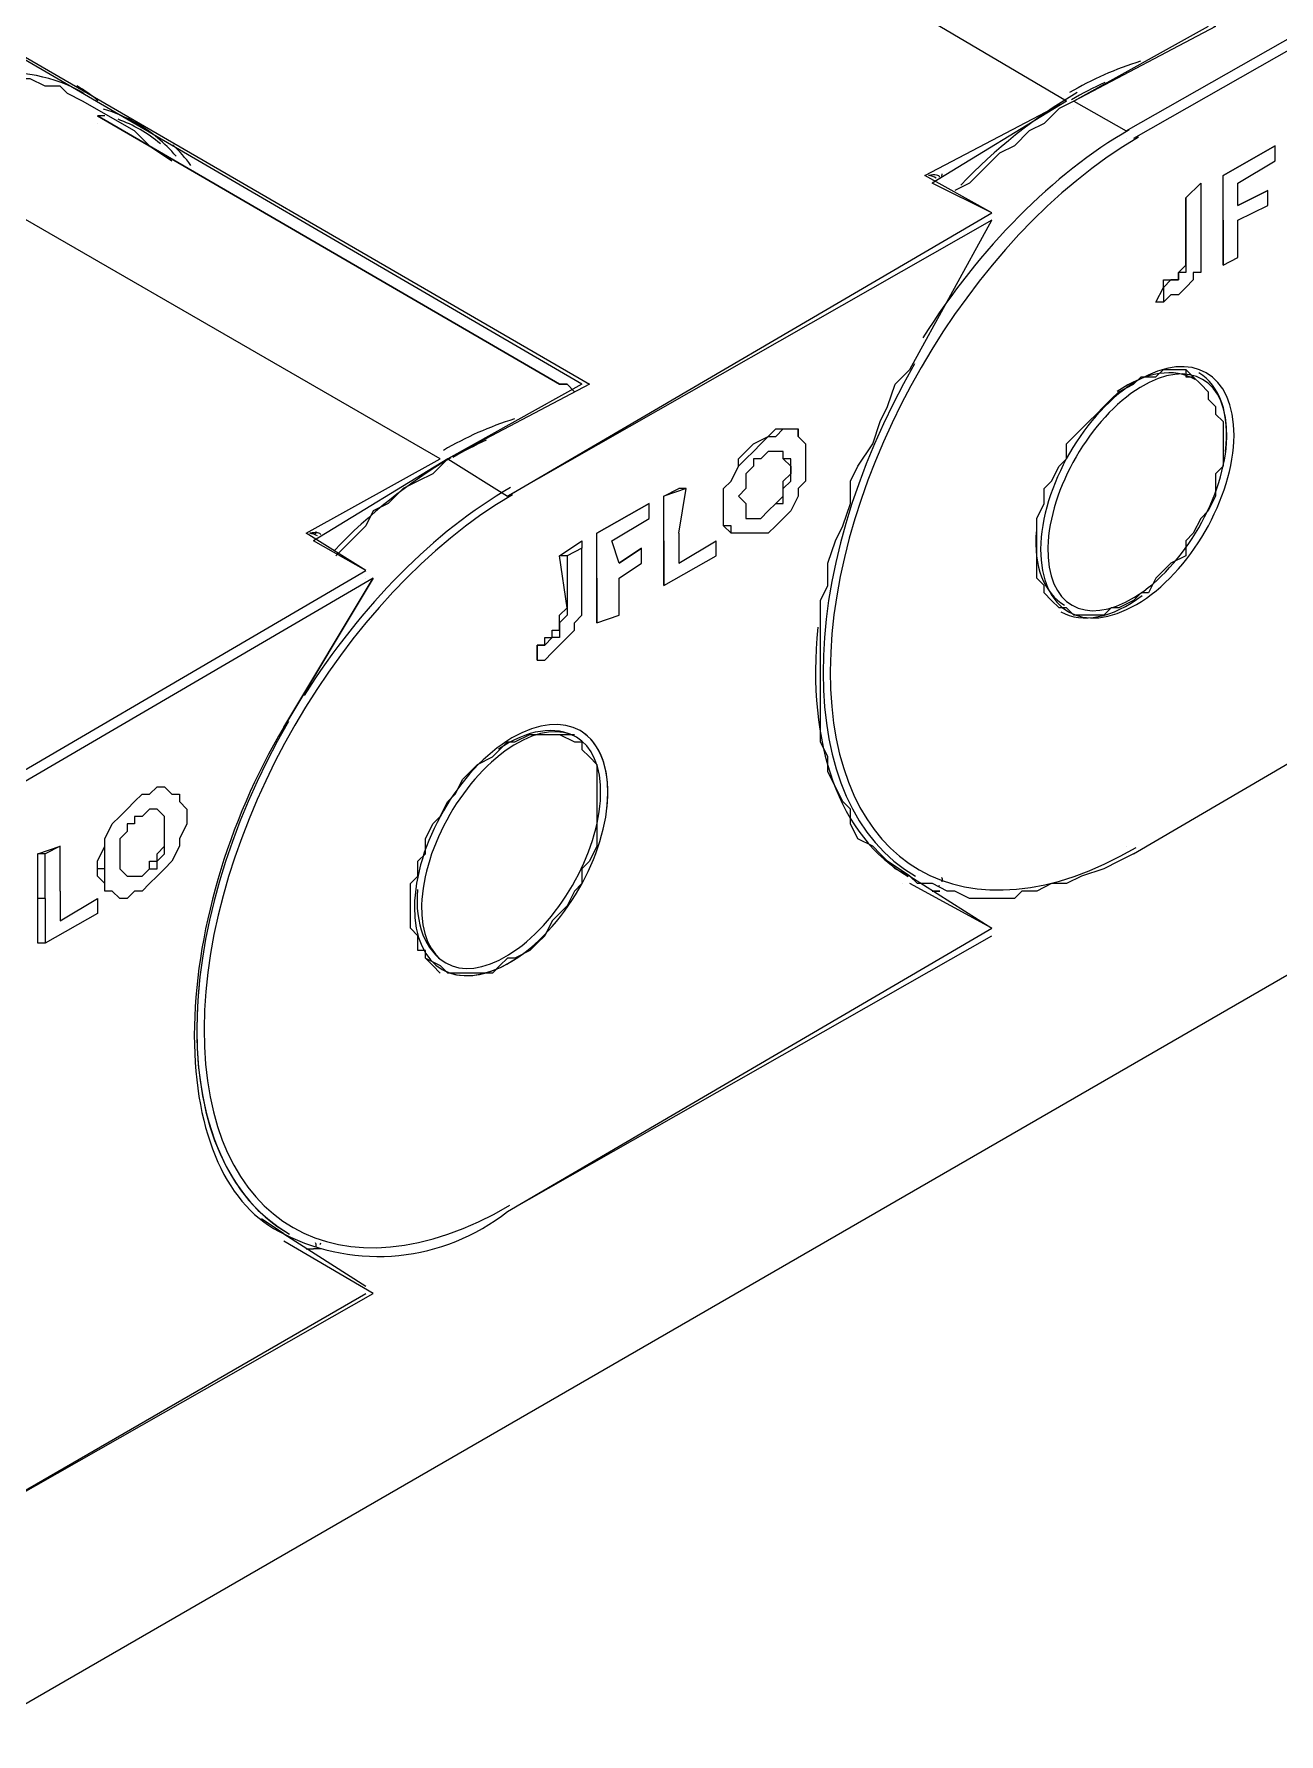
# Model space of a CAD drawing. Header units: inches. Extents: x 109 to 1721, y 29 to 669.
# Drawn here: x 1454.603 to 1458.082, y 311.467 to 316.219 of the extents above; entities that cross this region are included whole.
import ezdxf

# ---------------------------------------------------------------- set-up
doc = ezdxf.new("R2010")
doc.units = ezdxf.units.IN
doc.header["$LTSCALE"] = 0.0393700787401575
doc.header["$MEASUREMENT"] = 0
doc.layers.add('PDF3_Geometría', color=7, linetype='Continuous')

# ---------------------------------------------------------------- blocks, each defined once
blk = doc.blocks.new('OH3A1-1$-$ASSY$$CENTER$TUB_-_v2$-$copia1')
at = {"layer": 'PDF3_Geometría', "lineweight": -3}
for points in [[(17.39416164822048, 9.054162767198347), (16.53169674343533, 8.555849711100258)], [(16.93751356336805, 8.979171752929688), (17.00501081678602, 8.940006679958765), (16.98917812771267, 8.931673685709633), (16.99501122368706, 8.928340488009981), (17.04917568630642, 8.959172566731771), (17.04250929090711, 8.963339063856337), (17.05750868055555, 8.972505357530382)], [(16.98834398057725, 8.931673685709633), (16.92334662543402, 8.97000545925564)], [(17.05001152886284, 8.958338419596352), (16.99584706624349, 8.927506340874565)], [(16.86751471625434, 8.939171685112846), (16.93501196967231, 8.900006612141924), (16.91917928059896, 8.891673617892794), (16.92584567599826, 8.887507120768227), (16.98001013861762, 8.91917249891493), (16.9725104437934, 8.92333899603949), (16.98834313286675, 8.931671990288628)], [(16.93417697482639, 8.90000745985243), (16.86834632025824, 8.938339233398438)], [(17.00417751736111, 8.940005832248263), (16.98917812771267, 8.93167283799913), (16.98751152886284, 8.930839538574215), (16.98584493001302, 8.92917293972439), (16.98417833116319, 8.928339640299477), (16.98251173231336, 8.92667304144965), (16.98084513346354, 8.925839742024738), (16.97917853461371, 8.924173143174912), (16.97751193576389, 8.922506544325083), (16.97584533691406, 8.921673244900171)], [(16.87834337022569, 8.931672837999132), (16.87667677137586, 8.932506137424044), (16.87584347195095, 8.933339436848957), (16.87417687310112, 8.933339436848957), (16.8725102742513, 8.934172736273872), (16.87084367540147, 8.934172736273872), (16.87001037597656, 8.934172736273872), (16.86834377712673, 8.934172736273872), (16.86667717827691, 8.934172736273872), (16.86501057942708, 8.934172736273872), (16.86334398057725, 8.933339436848957), (16.86167738172743, 8.933339436848957), (16.8600107828776, 8.932506137424044), (16.85834418402777, 8.931672837999132), (16.85667758517795, 8.930839538574215), (16.85501098632812, 8.930006239149305), (16.8533443874783, 8.92917293972439), (16.83834499782986, 8.920839945475258)], [(16.88417900933159, 8.928339640299477), (16.8783459133572, 8.931672837999132)], [(16.98834398057725, 8.931672837999132), (16.97334459092882, 8.922506544325087)], [(16.98834567599825, 8.931672837999132), (16.98834567599825, 8.931672837999132)], [(16.98917812771267, 8.930839538574215), (16.98917812771267, 8.930839538574215)], [(16.91834343804253, 8.891673617892794), (16.8533460828993, 8.929172092013888)], [(16.88001166449653, 8.930006239149305), (16.88001166449653, 8.930006239149305)], [(16.88001166449653, 8.92917293972439), (16.88001166449653, 8.92917293972439)], [(16.88001166449653, 8.92917293972439), (16.88001166449653, 8.92917293972439)], [(16.88084581163194, 8.9300053914388), (16.88001251220702, 8.9300053914388), (16.93167707655164, 8.900006612141924), (16.93251037597656, 8.900006612141924), (16.93334367540147, 8.899173312717013)], [(16.93334452311197, 8.899173312717013), (16.93251122368706, 8.900006612141924), (16.93167792426215, 8.900006612141924), (16.88001335991753, 8.9300053914388)], [(16.88417900933159, 8.928339640299477), (16.88584560818142, 8.92667304144965), (16.88834550645616, 8.925006442599825)], [(16.99501207139757, 8.927506340874565), (16.99501207139757, 8.927506340874565)], [(17.01167805989583, 8.92667304144965), (17.00584496392144, 8.923339843749998)], [(17.00584581163194, 8.91834004720052), (17.00584581163194, 8.923339843749998), (17.01167890760633, 8.92667304144965)], [(17.00584581163194, 8.91834004720052), (17.00584581163194, 8.913340250651041), (17.00751241048177, 8.914173550075953), (17.00751241048177, 8.91834004720052), (17.01084560818142, 8.920006646050346), (17.01084560818142, 8.921673244900171), (17.00751241048177, 8.920006646050346), (17.00751241048177, 8.922506544325083), (17.01167890760633, 8.925006442599825), (17.01167890760633, 8.92667304144965)], [(17.00584581163194, 8.91834004720052), (17.00584581163194, 8.923339843749998)], [(16.98001098632812, 8.91917249891493), (16.97334459092882, 8.922505696614582)], [(16.97417873806423, 8.922506544325087), (16.97417873806423, 8.922506544325087)], [(17.0033450656467, 8.922505696614582), (17.0033450656467, 8.91667260064019), (17.0033450656467, 8.915839301215275), (17.0033450656467, 8.91417270236545), (17.0033450656467, 8.913339402940537), (17.0033450656467, 8.912506103515623), (17.00251176622179, 8.912506103515623), (17.00251176622179, 8.911672804090708), (17.00167846679687, 8.910839504665796), (17.00084516737196, 8.910006205240883), (17.00001186794705, 8.910006205240883), (16.99917856852214, 8.909172905815971)], [(17.00167846679687, 8.915839301215275), (17.00167846679687, 8.920839097764755), (17.0033450656467, 8.922505696614582)], [(17.0033450656467, 8.922505696614582), (17.00167846679687, 8.920839097764755), (17.00167846679687, 8.915006001790363), (17.00167846679687, 8.915839301215275)], [(17.00751241048177, 8.920006646050346), (17.01084560818142, 8.921673244900171)], [(16.98001098632812, 8.918339199490015), (16.92584652370876, 8.887507120768227)], [(16.97084554036458, 8.901673210991753), (16.98001183403863, 8.918339199490015)], [(16.97084554036458, 8.901673210991753), (16.98001183403863, 8.918339199490015)], [(16.98001098632812, 8.91834004720052), (16.98001098632812, 8.91834004720052)], [(17.00584581163194, 8.91834004720052), (17.00584581163194, 8.91834004720052)], [(17.00584581163194, 8.913339402940537), (17.00584581163194, 8.918339199490015)], [(16.99834526909722, 8.909172905815971), (16.99917856852213, 8.910839504665796), (16.99917856852213, 8.911672804090712), (17.00001186794705, 8.911672804090712), (17.00084516737196, 8.911672804090712), (17.00084516737196, 8.912506103515625), (17.00167846679687, 8.913339402940537), (17.00167846679687, 8.91417270236545), (17.00167846679687, 8.915839301215275)], [(17.00167846679687, 8.915006001790363), (17.00167846679687, 8.91417270236545), (17.00167846679687, 8.913339402940537), (17.00167846679687, 8.912506103515623), (17.00084516737196, 8.912506103515623)], [(17.00167846679687, 8.912506103515625), (17.00084516737196, 8.912506103515625), (17.00084516737196, 8.911672804090712), (17.00001186794705, 8.911672804090712), (16.99917856852214, 8.910839504665796), (16.99917856852214, 8.909172905815971), (16.99834526909722, 8.909172905815971)], [(16.97084554036458, 8.845007154676649), (16.96917894151475, 8.845840454101562), (16.96834564208984, 8.846673753526474), (16.96751234266493, 8.847507052951388), (16.96667904324002, 8.848340352376303), (16.96501244439019, 8.849173651801213), (16.96417914496526, 8.850840250651041), (16.96417914496526, 8.852506849500868), (16.96334584554036, 8.853340148925781), (16.96251254611545, 8.855006747775606), (16.96167924669054, 8.856673346625431), (16.96167924669054, 8.858339945475258), (16.96084594726562, 8.860006544325087), (16.96084594726562, 8.861673143174912), (16.96084594726562, 8.86333974202474), (16.96084594726562, 8.865006340874565), (16.96084594726562, 8.867506239149305), (16.96084594726562, 8.869172837999132), (16.96084594726562, 8.871672736273865), (16.96084594726562, 8.873339335123697), (16.96084594726562, 8.875839233398438), (16.96167924669054, 8.877505832248263), (16.96167924669054, 8.880005730523003), (16.96251254611545, 8.882505628797743), (16.96334584554036, 8.884172227647568), (16.96417914496526, 8.886672125922306), (16.96417914496526, 8.889172024197046), (16.96501244439019, 8.890838623046875), (16.96667904324002, 8.893338521321615), (16.96751234266493, 8.895838419596352), (16.96834564208984, 8.89750501844618), (16.96917894151475, 8.900004916720919), (16.97084554036458, 8.90167151557074)], [(16.97084554036458, 8.901673210991753), (16.97084554036458, 8.901673210991753)], [(16.98751152886284, 8.875006781684025), (16.98667822943793, 8.87584008110894), (16.98584493001302, 8.876673380533852), (16.98584493001302, 8.877506679958765), (16.98501163058811, 8.87833997938368), (16.98501163058811, 8.87917327880859), (16.98501163058811, 8.880006578233505), (16.98501163058811, 8.881673177083332), (16.98501163058811, 8.88250647650824), (16.98501163058811, 8.884173075358072), (16.98501163058811, 8.885006374782982), (16.98584493001302, 8.88667297363281), (16.98584493001302, 8.888339572482638), (16.98667822943793, 8.88917287190755), (16.98751152886284, 8.890839470757378), (16.98834482828775, 8.891672770182291), (16.98834482828775, 8.893339369032118), (16.98917812771267, 8.89417266845703), (16.9908447265625, 8.895839267306856), (16.99167802598741, 8.89667256673177), (16.99251132541232, 8.897505866156681), (16.99334462483724, 8.898339165581596), (16.99417792426215, 8.899172465006508), (16.99584452311198, 8.900005764431421), (16.99667782253689, 8.900839063856337), (16.9975111219618, 8.900839063856337), (16.99834442138672, 8.900839063856337), (16.99917772081163, 8.901672363281248), (17.00001102023654, 8.901672363281248), (17.00167761908637, 8.901672363281248), (17.00167761908637, 8.900839063856337), (17.00251091851128, 8.900839063856337)], [(17.00251091851128, 8.900839063856337), (17.00334421793619, 8.900005764431421), (17.00417751736111, 8.899172465006508), (17.00417751736111, 8.898339165581596), (17.00501081678602, 8.897505866156681), (17.00501081678602, 8.896672566731771), (17.00584411621093, 8.895839267306856), (17.00584411621093, 8.895005967881943), (17.00584411621093, 8.893339369032118), (17.00584411621093, 8.892506069607203), (17.00584411621093, 8.890839470757378), (17.00501081678602, 8.890006171332463), (17.00501081678602, 8.888339572482638), (17.00501081678602, 8.887506273057724), (17.00417751736111, 8.885839674207899), (17.00334421793619, 8.885006374782982), (17.00251091851128, 8.883339775933157), (17.00167761908637, 8.88250647650824), (17.00167761908637, 8.880839877658419), (17.00001102023654, 8.880006578233507), (16.99917772081163, 8.87917327880859), (16.99834442138672, 8.87833997938368), (16.9975111219618, 8.876673380533852), (16.99667782253689, 8.876673380533852), (16.99584452311198, 8.87584008110894), (16.99417792426215, 8.875006781684025), (16.99334462483724, 8.875006781684025), (16.99251132541232, 8.874173482259115), (16.99167802598741, 8.874173482259115), (16.9908447265625, 8.874173482259115), (16.98917812771267, 8.874173482259115), (16.98834482828775, 8.875006781684025), (16.98751152886284, 8.875006781684025)], [(17.00167846679687, 8.90167236328125), (17.00251176622179, 8.900839063856337)], [(16.79834662543403, 8.899171617296007), (16.865843878852, 8.860006544325087), (16.85001118977865, 8.850840250651041), (16.85584428575303, 8.847507052951388), (16.91000874837239, 8.879172431098091), (16.90334235297308, 8.883338928222656), (16.91834174262153, 8.891671922471787)], [(16.93417697482639, 8.900005764431421), (16.91917758517795, 8.891672770182291), (16.91751098632812, 8.890006171332463), (16.91584438747829, 8.88917287190755), (16.91417778862847, 8.888339572482638), (16.91251118977864, 8.886672973632812), (16.91084459092882, 8.885839674207899), (16.9100112915039, 8.884173075358072), (16.90834469265408, 8.88250647650824), (16.90667809380425, 8.880839877658419)], [(16.93167792426215, 8.900005764431421), (16.93167792426215, 8.900005764431421)], [(16.93334452311197, 8.899173312717013), (16.93334452311197, 8.899173312717013)], [(16.9350111219618, 8.900005764431421), (16.9350111219618, 8.900005764431421)], [(16.95084465874566, 8.883339775933157), (16.95084465874566, 8.884173075358072), (16.95001135932075, 8.884173075358072), (16.95001135932075, 8.885006374782982), (16.95001135932075, 8.885839674207899), (16.95001135932075, 8.887506273057724), (16.95001135932075, 8.888339572482638), (16.95084465874566, 8.88917287190755), (16.95167795817057, 8.890839470757378), (16.95167795817057, 8.891672770182291), (16.95251125759548, 8.892506069607203), (16.95334455702039, 8.893339369032118), (16.95501115587022, 8.894172668457031), (16.95584445529514, 8.895005967881943), (16.95667775472005, 8.895005967881943), (16.95751105414496, 8.895005967881943), (16.95834435356988, 8.895005967881943)], [(16.95834520128038, 8.894172668457031), (16.95834520128038, 8.895005967881943)], [(16.95501200358072, 8.894172668457031), (16.95501200358072, 8.894172668457031)], [(16.91917758517795, 8.891672770182291), (16.90417819552951, 8.88250647650824)], [(16.91834513346354, 8.891672770182291), (16.91834513346354, 8.891672770182291)], [(16.91917928059895, 8.890839470757378), (16.91917928059895, 8.890839470757378)], [(16.95501200358072, 8.885839674207899), (16.95584530300564, 8.886672973632812), (16.95667860243055, 8.887506273057724), (16.95667860243055, 8.888339572482638), (16.95667860243055, 8.889172871907553), (16.95751190185546, 8.890006171332463), (16.95751190185546, 8.890839470757378), (16.95751190185546, 8.890006171332463)], [(16.95751105414496, 8.890839470757378), (16.95667775472005, 8.891672770182291), (16.95667775472005, 8.892506069607203)], [(16.92584567599826, 8.887506273057724), (16.92584567599826, 8.887506273057724)], [(16.94584486219618, 8.888339572482638), (16.94334496392144, 8.887506273057724)], [(16.94334581163194, 8.877506679958765), (16.94334581163194, 8.88250647650824), (16.94334581163194, 8.887506273057724), (16.94501241048177, 8.888339572482638)], [(16.94334581163194, 8.88250647650824), (16.94334581163194, 8.887506273057724)], [(16.94501241048177, 8.883339775933157), (16.94584570990668, 8.888339572482638), (16.94501241048177, 8.888339572482638)], [(16.94167751736111, 8.886672973632812), (16.93584442138672, 8.883339775933157)], [(16.93584526909722, 8.87833997938368), (16.93584526909722, 8.883339775933157), (16.94167836507161, 8.886672973632812)], [(16.93584526909722, 8.87833997938368), (16.93584526909722, 8.8733401828342), (16.93834516737196, 8.874173482259115), (16.93834516737196, 8.87833997938368), (16.9408450656467, 8.880006578233507), (16.9408450656467, 8.881673177083332), (16.93834516737196, 8.880006578233507), (16.93751186794704, 8.88250647650824), (16.94167836507161, 8.885006374782982), (16.94167836507161, 8.886672973632812)], [(16.95001220703125, 8.885839674207899), (16.95001220703125, 8.885839674207899)], [(16.95251125759548, 8.885006374782982), (16.95334455702039, 8.885006374782982), (16.95417785644531, 8.885006374782982), (16.95501115587022, 8.885839674207899)], [(16.93584526909722, 8.87833997938368), (16.93584526909722, 8.883339775933157)], [(16.94501241048177, 8.883339775933157), (16.94501241048177, 8.880006578233505), (16.94917890760633, 8.88250647650824)], [(16.95167880588108, 8.883339775933157), (16.95084550645616, 8.883339775933157)], [(16.99584621853298, 8.847507052951388), (17.05001068115234, 8.879172431098091), (17.04001108805339, 8.884172227647568)], [(16.90417819552951, 8.88250647650824), (16.90417819552951, 8.88250647650824)], [(16.91001213921441, 8.879172431098088), (16.90417904324001, 8.882505628797743)], [(16.93001132541233, 8.870839436848957), (16.92917802598741, 8.870839436848957), (16.92917802598741, 8.86917283799913), (16.93001132541233, 8.86917283799913), (16.93084462483724, 8.870006137424044), (16.93167792426215, 8.870839436848957), (16.93251122368706, 8.871672736273865), (16.93334452311198, 8.872506035698782), (16.93334452311198, 8.873339335123697), (16.93417782253689, 8.874172634548607), (16.93417782253689, 8.875005933973524), (16.93417782253689, 8.87667253282335), (16.93417782253689, 8.881672329372828)], [(16.93251207139757, 8.875006781684025), (16.93167877197265, 8.880839877658419), (16.93417867024739, 8.88250647650824)], [(16.93417867024739, 8.882505628797743), (16.93417867024739, 8.881672329372828), (16.93251207139757, 8.880839029947916), (16.93167877197265, 8.880839029947916)], [(16.93834431966146, 8.880006578233507), (16.94084421793619, 8.881673177083332)], [(16.94334581163194, 8.88250647650824), (16.94334581163194, 8.88250647650824)], [(16.94334581163194, 8.882505628797743), (16.94334581163194, 8.877505832248263), (16.94917890760633, 8.880839029947916), (16.94917890760633, 8.882505628797743)], [(16.94501241048177, 8.880006578233507), (16.94917890760633, 8.882506476508247)], [(16.93251207139757, 8.880839029947916), (16.93251207139757, 8.875005933973524), (16.93251207139757, 8.874172634548607), (16.93167877197265, 8.873339335123697), (16.93167877197265, 8.872506035698782), (16.93167877197265, 8.871672736273865), (16.93084547254774, 8.871672736273865), (16.93001217312283, 8.870839436848957), (16.93001217312283, 8.871672736273865)], [(16.91084459092882, 8.878339131673174), (16.85668012830946, 8.846673753526474)], [(16.90084499782986, 8.861673143174912), (16.91084459092882, 8.878339131673178)], [(16.91084459092882, 8.878339131673174), (16.90084499782986, 8.861673143174912)], [(16.91001213921441, 8.87833997938368), (16.91001213921441, 8.87833997938368)], [(16.91001213921441, 8.87833997938368), (16.91001213921441, 8.87833997938368)], [(16.91001213921441, 8.87833997938368), (16.91001213921441, 8.87833997938368)], [(16.91084459092882, 8.87833997938368), (16.91084459092882, 8.87833997938368)], [(16.93584526909722, 8.8733401828342), (16.93584526909722, 8.87833997938368)], [(16.93584526909722, 8.87833997938368), (16.93584526909722, 8.87833997938368)], [(16.99584621853298, 8.847507052951388), (17.05001068115234, 8.879172431098091)], [(16.98667907714844, 8.875839233398438), (16.98751237657335, 8.875005933973524)], [(16.92917887369791, 8.869172837999132), (16.92917887369791, 8.870839436848957), (16.93001217312282, 8.870839436848957), (16.93001217312282, 8.871672736273872), (16.93084547254774, 8.871672736273872), (16.93084547254774, 8.872506035698782), (16.93167877197265, 8.872506035698782), (16.93167877197265, 8.873339335123697), (16.93167877197265, 8.874172634548607), (16.93251207139757, 8.875005933973524)], [(16.90084499782986, 8.861673143174912), (16.90084499782986, 8.861673143174912)], [(16.91834513346354, 8.834173414442274), (16.91751183403862, 8.835006713867188), (16.91667853461371, 8.8358400132921), (16.91667853461371, 8.836673312717013), (16.9158452351888, 8.836673312717013), (16.9158452351888, 8.838339911566838), (16.91501193576388, 8.839173210991753), (16.91501193576388, 8.840006510416666), (16.91501193576388, 8.840839809841578), (16.91501193576388, 8.842506408691406), (16.91501193576388, 8.844173007541231), (16.9158452351888, 8.845006306966146), (16.9158452351888, 8.846672905815971), (16.91667853461371, 8.847506205240883), (16.91667853461371, 8.849172804090712), (16.91751183403862, 8.850839402940537), (16.91834513346354, 8.85167270236545), (16.91917843288845, 8.853339301215275), (16.92001173231336, 8.85417260064019), (16.92084503173828, 8.855839199490015), (16.92167833116319, 8.85667249891493), (16.9225116305881, 8.85750579833984), (16.92417822943793, 8.858339097764757), (16.92501152886284, 8.859172397189669), (16.92584482828776, 8.860005696614582), (16.92667812771267, 8.860005696614582), (16.92834472656249, 8.86083899603949), (16.92917802598741, 8.86083899603949), (16.93001132541232, 8.86083899603949), (16.93084462483724, 8.86083899603949), (16.93167792426215, 8.86083899603949), (16.93251122368706, 8.86083899603949), (16.93334452311197, 8.86083899603949)], [(16.93167792426215, 8.86083984375), (16.93334452311198, 8.860006544325087)], [(16.93334452311197, 8.860005696614582), (16.93417782253689, 8.860005696614582), (16.93417782253689, 8.859172397189669), (16.9350111219618, 8.858339097764755), (16.93584442138671, 8.85750579833984), (16.93584442138671, 8.856672498914927), (16.93584442138671, 8.855839199490015), (16.93584442138671, 8.85417260064019), (16.93584442138671, 8.853339301215275), (16.93584442138671, 8.852506001790363), (16.93584442138671, 8.850839402940537), (16.93584442138671, 8.850006103515623), (16.93584442138671, 8.848339504665796), (16.9350111219618, 8.846672905815971), (16.93417782253689, 8.845839606391056), (16.93417782253689, 8.844173007541231), (16.93334452311197, 8.843339708116318), (16.93251122368706, 8.841673109266493), (16.93167792426215, 8.840839809841578), (16.93084462483724, 8.840006510416666), (16.93001132541232, 8.838339911566838), (16.92917802598741, 8.837506612141924), (16.92834472656249, 8.836673312717013), (16.92667812771267, 8.8358400132921), (16.92584482828776, 8.8358400132921), (16.92501152886284, 8.835006713867186), (16.92417822943793, 8.834173414442274), (16.9225116305881, 8.834173414442274), (16.92167833116319, 8.834173414442274), (16.92084503173828, 8.834173414442274), (16.92001173231336, 8.834173414442274), (16.91917843288845, 8.834173414442274), (16.91834513346354, 8.835006713867186)], [(16.88167826334635, 8.843339708116318), (16.88084496392144, 8.843339708116318), (16.88084496392144, 8.844173007541231), (16.88001166449652, 8.845006306966146), (16.88001166449652, 8.84583960639106), (16.88001166449652, 8.846672905815971), (16.88084496392144, 8.848339504665796), (16.88084496392144, 8.849172804090712), (16.88167826334635, 8.850839402940537), (16.88251156277126, 8.85167270236545), (16.88334486219618, 8.852506001790365), (16.88417816162109, 8.853339301215279), (16.885011461046, 8.85417260064019), (16.88584476047092, 8.85417260064019), (16.88667805989583, 8.855005900065102), (16.88751135932074, 8.855005900065102), (16.88834465874566, 8.85417260064019)], [(16.885011461046, 8.85417260064019), (16.885011461046, 8.85417260064019)], [(16.88834465874566, 8.85417260064019), (16.88834465874566, 8.85417260064019)], [(16.88334486219618, 8.845006306966145), (16.88417816162109, 8.845006306966145), (16.885011461046, 8.845006306966145), (16.88584476047092, 8.845839606391056), (16.88584476047092, 8.846672905815971), (16.88667805989583, 8.846672905815971), (16.88667805989583, 8.847506205240883), (16.88751135932074, 8.848339504665796), (16.88751135932074, 8.849172804090708), (16.88751135932074, 8.850006103515623), (16.88751135932074, 8.850839402940537), (16.88751135932074, 8.85167270236545), (16.88667805989583, 8.852506001790363)], [(16.87584431966145, 8.843339708116318), (16.87584431966145, 8.848339504665796), (16.87417772081163, 8.847506205240883), (16.87334442138672, 8.847506205240883)], [(16.87334526909722, 8.837506612141924), (16.87334526909722, 8.842506408691404), (16.87334526909722, 8.847506205240883), (16.87584516737196, 8.848339504665796)], [(16.87417772081163, 8.842506408691406), (16.87417772081163, 8.847506205240883)], [(16.99584452311198, 8.847506205240883), (16.99417792426215, 8.846672905815971), (16.99251132541232, 8.845839606391056), (16.99001142713758, 8.845006306966145), (16.98834482828775, 8.844173007541231), (16.98667822943793, 8.844173007541231), (16.9850116305881, 8.843339708116318), (16.98334503173828, 8.843339708116318), (16.98251173231336, 8.842506408691406), (16.98084513346354, 8.842506408691406), (16.97917853461371, 8.842506408691406), (16.97751193576388, 8.842506408691406), (16.97584533691406, 8.843339708116318), (16.97501203748914, 8.843339708116318), (16.97334543863932, 8.844173007541231), (16.97167883978949, 8.844173007541231), (16.97084554036458, 8.845006306966145)], [(16.99501207139757, 8.848339504665796), (16.99501207139757, 8.848339504665796)], [(16.88084581163194, 8.845839606391056), (16.88001251220702, 8.845839606391056)], [(16.97084554036458, 8.845006306966145), (16.96834564208984, 8.846672905815971)], [(16.87584431966145, 8.843339708116318), (16.87584431966145, 8.840006510416666), (16.88001081678602, 8.842506408691406)], [(16.88167826334635, 8.843339708116318), (16.88167826334635, 8.843339708116318)], [(16.92584567599826, 8.807506985134546), (16.98001013861762, 8.83917236328125), (16.97084384494357, 8.844172159830727)], [(16.97001139322916, 8.844173007541231), (16.97001139322916, 8.844173007541231)], [(16.97084554036458, 8.845006306966145), (16.98001183403863, 8.839173210991753)], [(16.97334459092882, 8.844173007541231), (16.97334459092882, 8.844173007541231)], [(16.97334459092882, 8.843339708116318), (16.97417789035373, 8.843339708116318)], [(16.97334459092882, 8.843339708116318), (16.97334459092882, 8.843339708116318)], [(16.97417873806423, 8.843339708116318), (16.97334543863932, 8.843339708116318)], [(16.97417873806423, 8.843339708116318), (16.97417873806423, 8.843339708116318)], [(16.87417772081163, 8.842506408691406), (16.87334442138672, 8.842506408691406)], [(16.87417772081163, 8.842506408691406), (16.87417772081163, 8.837506612141928), (16.87334442138672, 8.837506612141928)], [(16.88001166449653, 8.842506408691406), (16.88001166449653, 8.840839809841578), (16.87417856852214, 8.837506612141928)], [(16.87584431966145, 8.840006510416666), (16.88001081678602, 8.842506408691406)], [(16.92584567599826, 8.807506985134546), (16.98001013861762, 8.838339063856337)], [(16.98001098632812, 8.839173210991753), (16.98001098632812, 8.839173210991753)], [(16.98001098632812, 8.83917236328125), (16.98001098632812, 8.83917236328125)], [(16.91667853461371, 8.835839165581596), (16.91834513346354, 8.835005866156681)], [(16.92584567599826, 8.807506137424044), (16.92584567599826, 8.807506137424044)], [(16.90084499782986, 8.805006239149305), (16.89834509955512, 8.806672837999132)], [(16.85667928059896, 8.767506917317707), (16.91084374321831, 8.79833899603949), (16.90084415011936, 8.804172092013888)], [(16.90084499782986, 8.805006239149305), (16.9100112915039, 8.799173143174912)], [(16.90084499782986, 8.80417293972439), (16.90084499782986, 8.80417293972439)], [(16.9033457438151, 8.803339640299477), (16.90417904324001, 8.803339640299477)], [(16.90417819552951, 8.803339640299477), (16.90417819552951, 8.803339640299477)], [(16.90417819552951, 8.803339640299477), (16.90417819552951, 8.803339640299477)], [(16.90417819552951, 8.803339640299477), (16.90417819552951, 8.803339640299477)], [(16.90501234266493, 8.803339640299477), (16.90417904324001, 8.803339640299477)], [(16.85667928059896, 8.767506917317707), (16.9100104437934, 8.79833899603949)], [(16.91001213921441, 8.799173143174912), (16.91001213921441, 8.799173143174912)], [(16.91001213921441, 8.799172295464407), (16.91001213921441, 8.799172295464407)]]:
    blk.add_lwpolyline(points, dxfattribs=at)
for points in [[(16.95501200358072, 8.883339775933157), (16.9533454047309, 8.883339775933157), (16.95251210530599, 8.883339775933157), (16.95167880588107, 8.883339775933157), (16.95084550645616, 8.883339775933157), (16.95001220703124, 8.884173075358072), (16.95001220703124, 8.885006374782982), (16.95001220703124, 8.885839674207899), (16.95001220703124, 8.887506273057724), (16.95001220703124, 8.888339572482638), (16.95084550645616, 8.88917287190755), (16.95167880588107, 8.890839470757378), (16.95251210530599, 8.891672770182291), (16.9533454047309, 8.892506069607203), (16.95417870415581, 8.893339369032118), (16.95501200358072, 8.894172668457031), (16.95584530300564, 8.894172668457031), (16.95667860243055, 8.895005967881943), (16.95751190185546, 8.895005967881943), (16.95834520128038, 8.895005967881943), (16.95834520128038, 8.894172668457031), (16.95917850070529, 8.893339369032118), (16.95917850070529, 8.892506069607203), (16.95917850070529, 8.891672770182291), (16.95917850070529, 8.890839470757378), (16.95917850070529, 8.88917287190755), (16.95834520128038, 8.888339572482638), (16.95834520128038, 8.887506273057724), (16.95751190185546, 8.885839674207899), (16.95667860243055, 8.885006374782982), (16.95584530300564, 8.884173075358072)], [(16.95167880588108, 8.887506273057724), (16.95251210530599, 8.886672973632812), (16.95251210530599, 8.885839674207899), (16.95251210530599, 8.885006374782982), (16.9533454047309, 8.885006374782982), (16.95417870415581, 8.885006374782982), (16.95501200358073, 8.885839674207899), (16.95584530300564, 8.886672973632812), (16.95667860243055, 8.886672973632812), (16.95667860243055, 8.887506273057724), (16.95667860243055, 8.888339572482638), (16.95751190185547, 8.889172871907553), (16.95751190185547, 8.890006171332466), (16.95751190185547, 8.890839470757378), (16.95751190185547, 8.891672770182291), (16.95667860243055, 8.891672770182291), (16.95667860243055, 8.892506069607203), (16.95584530300564, 8.892506069607203), (16.95501200358073, 8.892506069607203), (16.95417870415581, 8.891672770182291), (16.9533454047309, 8.891672770182291), (16.9533454047309, 8.890839470757378), (16.95251210530599, 8.890006171332466), (16.95251210530599, 8.889172871907553), (16.95251210530599, 8.888339572482638)], [(16.885011461046, 8.843339708116318), (16.88417816162109, 8.843339708116318), (16.88334486219618, 8.842506408691406), (16.88251156277126, 8.842506408691406), (16.88167826334635, 8.843339708116318), (16.88084496392144, 8.843339708116318), (16.88084496392144, 8.844173007541231), (16.88084496392144, 8.845006306966146), (16.88084496392144, 8.84583960639106), (16.88084496392144, 8.846672905815971), (16.88084496392144, 8.848339504665796), (16.88084496392144, 8.849172804090712), (16.88167826334635, 8.850839402940537), (16.88251156277126, 8.85167270236545), (16.88334486219618, 8.852506001790365), (16.88417816162109, 8.853339301215279), (16.885011461046, 8.85417260064019), (16.88584476047092, 8.85417260064019), (16.88667805989583, 8.855005900065102), (16.88751135932074, 8.855005900065102), (16.88834465874566, 8.85417260064019), (16.88917795817057, 8.85417260064019), (16.88917795817057, 8.853339301215279), (16.89001125759548, 8.852506001790365), (16.89001125759548, 8.85167270236545), (16.89001125759548, 8.850839402940537), (16.88917795817057, 8.849172804090712), (16.88917795817057, 8.848339504665796), (16.88834465874566, 8.846672905815971), (16.88751135932074, 8.84583960639106), (16.88667805989583, 8.845006306966146), (16.88584476047092, 8.844173007541231)], [(16.88251241048177, 8.847506205240883), (16.88251241048177, 8.846672905815971), (16.88251241048177, 8.845839606391056), (16.88334570990668, 8.845006306966145), (16.88417900933159, 8.845006306966145), (16.88501230875651, 8.845006306966145), (16.88584560818142, 8.845839606391056), (16.88667890760633, 8.845839606391056), (16.88667890760633, 8.846672905815971), (16.88751220703125, 8.847506205240883), (16.88751220703125, 8.848339504665796), (16.88751220703125, 8.849172804090712), (16.88751220703125, 8.850006103515625), (16.88751220703125, 8.850839402940537), (16.88751220703125, 8.85167270236545), (16.88667890760633, 8.852506001790363), (16.88584560818142, 8.852506001790363), (16.88501230875651, 8.85167270236545), (16.88417900933159, 8.85167270236545), (16.88417900933159, 8.850839402940537), (16.88334570990668, 8.850839402940537), (16.88334570990668, 8.850006103515625), (16.88251241048177, 8.849172804090712), (16.88251241048177, 8.848339504665796)]]:
    blk.add_lwpolyline(points, close=True, dxfattribs=at)
for centre, radius, start, end in [((17.00835849712739, 8.89890496714463), 0.0390339801387525, 107.4943611359379, 120.2650699631365), ((16.86929376897792, 8.918785898387142), 0.0168372109986005, 50.17935902143315, 59.97588300954846), ((17.01994843568203, 8.881072014413105), 0.0598562751424239, 120.5557548184742, 136.5199067163489), ((17.01024620739261, 8.895250932691512), 0.0423369470280512, 114.5908317683049, 120.2771245502701), ((16.87593329102592, 8.914538625003187), 0.01692041390322, 60.03652361286759, 73.60609739580258), ((16.87676750612867, 8.914561211806285), 0.0160672372628071, 50.21366070678854, 69.78325163242256), ((16.87572778106436, 8.914288071492386), 0.0172408018652973, 40.64605626449545, 59.85597333143326), ((16.87567233529121, 8.913420388443864), 0.0184806113247616, 36.77171926953003, 46.21637253129454), ((16.97229971048141, 8.924011501478137), 0.0022107320915189, 340.7843407043679, 347.7181335417739), ((16.938357954615, 8.858904899292131), 0.0390339801794719, 107.4943611514528, 120.2650699650555), ((16.94107981194077, 8.855250864965848), 0.0423369469232855, 114.590831755014, 120.2771245510924), ((16.94994789314405, 8.840238647172418), 0.0598562751398532, 120.5557548163095, 136.5199067149444), ((16.90229916376594, 8.884011434810226), 0.0022107364174835, 340.784348248057, 347.7181274953527), ((16.91139381100505, 8.825762970276381), 0.0232834564973435, 243.0597908364495, 308.3613954366338)]:
    blk.add_arc(centre, radius, start, end, dxfattribs=at)
blk.add_ellipse((16.91622641748249, 8.842739019270045), major_axis=(0.0147102598910722, 0.0380108845202914), ratio=0.5440900334366053, start_param=1.26928258296645, end_param=3.108824867028501, dxfattribs=at)
for points in [[(16.87855021158854, 8.93252987331814), (16.8719474474589, 8.936342218187116), (16.86300331209076, 8.935474523551516), (16.85368549410502, 8.930118483437433)], [(16.99640231662326, 8.927641126844618), (16.9774426665908, 8.916606170780394), (16.96200996082475, 8.88987760357115), (16.96193246801207, 8.867941312744351)], [(16.99535115559896, 8.928448994954424), (16.98686002773708, 8.923568194919161), (16.97866309081183, 8.91530577172173), (16.9722759575314, 8.905190160539412)], [(16.97378709581163, 8.923056708441838), (16.9735555674235, 8.923182047102186), (16.97324364789327, 8.923287827385796), (16.97291962920295, 8.923351056628755)], [(16.97415161132812, 8.92316182454427), (16.97415678575304, 8.923397838804457), (16.97361339526706, 8.923482718785602), (16.97293834114075, 8.923351058959957)], [(16.9713643391927, 8.902294582790796), (16.95767281299167, 8.878581639395819), (16.95771972444322, 8.85292300415039), (16.97146934933132, 8.844984160529243)], [(17.00706933403015, 8.89426928223504), (17.00712101258172, 8.901191204071045), (17.00232372559441, 8.903961091359456), (16.99635409418742, 8.900456113815306)], [(17.00626515514924, 8.89405338253551), (17.00643535253736, 8.900530659357708), (17.00209484693739, 8.903036807378133), (16.99657027688895, 8.899651071422365)], [(16.99635409418742, 8.900456113815306), (16.99038446278042, 8.89695113627116), (16.98550424469841, 8.888498876571655), (16.98545328776041, 8.881576538085938)], [(17.00271945529514, 8.900551689995657), (17.00040451897515, 8.90188830227322), (16.99719829474555, 8.901387960645886), (16.9940142449273, 8.89919292280409)], [(17.00612216525607, 8.892499287923174), (17.0066130174001, 8.896657305823432), (17.00550813420613, 8.89990468597412), (17.00313619041443, 8.901274213578965)], [(16.99657027688895, 8.899651071422365), (16.99104570642386, 8.896265334744983), (16.98642881054349, 8.888269134097632), (16.98625861273871, 8.881791856553818)], [(16.99595349099901, 8.876194167666961), (17.0014780614641, 8.879579904344345), (17.00609495734448, 8.887576104991698), (17.00626515514924, 8.89405338253551)], [(16.99616852760314, 8.87538970650567), (17.00213815973176, 8.878894683633169), (17.00701837781376, 8.887346943332672), (17.00706933403015, 8.89426928223504)], [(16.92640177408854, 8.887641059027775), (16.90744212405607, 8.876606102963553), (16.89200941829003, 8.84987753575431), (16.89193192547734, 8.827941244927512)], [(16.92618476019965, 8.888448927137587), (16.91769363233778, 8.88356812710232), (16.90949669541253, 8.875305703904893), (16.90310956213209, 8.865190092722575)], [(16.90461900499132, 8.883056640625), (16.90438747660319, 8.883181979285347), (16.90407555707295, 8.883287759568956), (16.90375153838263, 8.883350988811914)], [(16.90498521592882, 8.88316175672743), (16.90499039035373, 8.883397770987617), (16.90444699986775, 8.883482650968764), (16.90377194574144, 8.88335099114312)], [(16.9849616156684, 8.883511013454857), (16.98465247429742, 8.879656043158636), (16.98582211473253, 8.876629137674968), (16.98813705105252, 8.8752925253974)], [(16.98545328776041, 8.881576538085938), (16.98540233082241, 8.87465419960022), (16.99019961780972, 8.871884312311806), (16.99616852760314, 8.87538970650567)], [(16.98625861273871, 8.881791856553818), (16.98608841493394, 8.875314579010007), (16.99042892053392, 8.872808430989583), (16.99595349099901, 8.876194167666961)], [(16.9877200656467, 8.87457190619574), (16.99009200943841, 8.873202378590898), (16.99345680067274, 8.873869030422632), (16.99681245867411, 8.876372948964436)], [(16.96055094401041, 8.872851053873697), (16.95924379369947, 8.859693604151408), (16.96296541096136, 8.849411473725427), (16.97063688333914, 8.844982071465598)], [(16.96193246801207, 8.867941312744351), (16.96185455896632, 8.846004301025602), (16.97716070359484, 8.837166744391334), (16.9961196315971, 8.848202116383659)], [(16.90136379665798, 8.862294514973957), (16.88767227045695, 8.838581571578978), (16.8877191819085, 8.81292293633355), (16.9014688067966, 8.8049840927124)], [(16.93706879149543, 8.8542692144182), (16.93712047004699, 8.861191136254204), (16.93232318305969, 8.863961023542611), (16.92635355165269, 8.860456045998466)], [(16.93626461261452, 8.85405331471867), (16.93643481000264, 8.860530591540863), (16.93209430440267, 8.863036739561291), (16.92656973435423, 8.859651003605522)], [(16.92635355165269, 8.860456045998466), (16.9203839202457, 8.856951068454318), (16.91550370216369, 8.848498808754808), (16.91545274522569, 8.841576470269096)], [(16.93355305989583, 8.860551622178818), (16.93123812357584, 8.86188823445638), (16.92803189934624, 8.861387892829047), (16.92484784952799, 8.85919285498725)], [(16.93695576985677, 8.852499220106337), (16.9374466220008, 8.856657238006592), (16.93634173880683, 8.85990461815728), (16.93396979501512, 8.861274145762126)], [(16.92656973435423, 8.859651003605522), (16.92104516388914, 8.856265266928142), (16.91642826800876, 8.848269066280789), (16.91625807020399, 8.841791788736977)], [(16.92595294846428, 8.836194099850124), (16.93147751892937, 8.839579836527506), (16.93609441480974, 8.847576037174857), (16.93626461261452, 8.85405331471867)], [(16.92616798506842, 8.835389638688827), (16.93213761719703, 8.83889461581633), (16.93701783527904, 8.84734687551583), (16.93706879149543, 8.8542692144182)], [(16.91579522026909, 8.843511793348524), (16.91548607889811, 8.8396568230523), (16.91665571933322, 8.836629917568631), (16.91897065565321, 8.835293305291067)], [(16.97403971354166, 8.8437991672092), (16.9741121696896, 8.84386835606893), (16.97415019247267, 8.843934951358372), (16.97415107599894, 8.84399578454759)], [(16.97445848253038, 8.844374762641056), (16.97450772942437, 8.844616701126098), (16.97448191515604, 8.84478363058302), (16.97438594055175, 8.844839044994774)], [(16.91545274522569, 8.841576470269096), (16.91540178828769, 8.83465413178338), (16.92019907527499, 8.831884244494967), (16.92616798506842, 8.835389638688827)], [(16.91625807020399, 8.841791788736977), (16.91608787239922, 8.835314511193168), (16.9204283779992, 8.832808363172742), (16.92595294846428, 8.836194099850124)], [(16.91855367024739, 8.834571838378906), (16.9209256140391, 8.83320231077406), (16.92429040527343, 8.833868962605793), (16.92764606327481, 8.836372881147593)], [(16.89138454861111, 8.832850986056856), (16.89007739830017, 8.819693536334569), (16.89379901556205, 8.809411405908586), (16.90147048793983, 8.804982003648758)], [(16.89193192547734, 8.827941244927512), (16.89185401643159, 8.80600423320876), (16.90716016106012, 8.797166676574493), (16.92611908906236, 8.808202048566818)], [(16.90445963541666, 8.803541395399305), (16.90450888231065, 8.803783333884345), (16.90448306804233, 8.803950263341267), (16.90438709343804, 8.804005677753024)], [(16.90487331814236, 8.803799099392357), (16.9049457742903, 8.803868288252088), (16.90498379707336, 8.803934883541531), (16.90498468059963, 8.803995716730752)]]:
    blk.add_open_spline(points, degree=3, dxfattribs=at)

msp = doc.modelspace()

# ---------------------------------------------------------------- block references
at = {"xscale": 25, "yscale": 25, "zscale": 25}
msp.add_blockref('OH3A1-1$-$ASSY$$CENTER$TUB_-_v2$-$copia1', (1032.779706636086, 92.74013431403807), dxfattribs=at)

doc.saveas('drawing.dxf')
